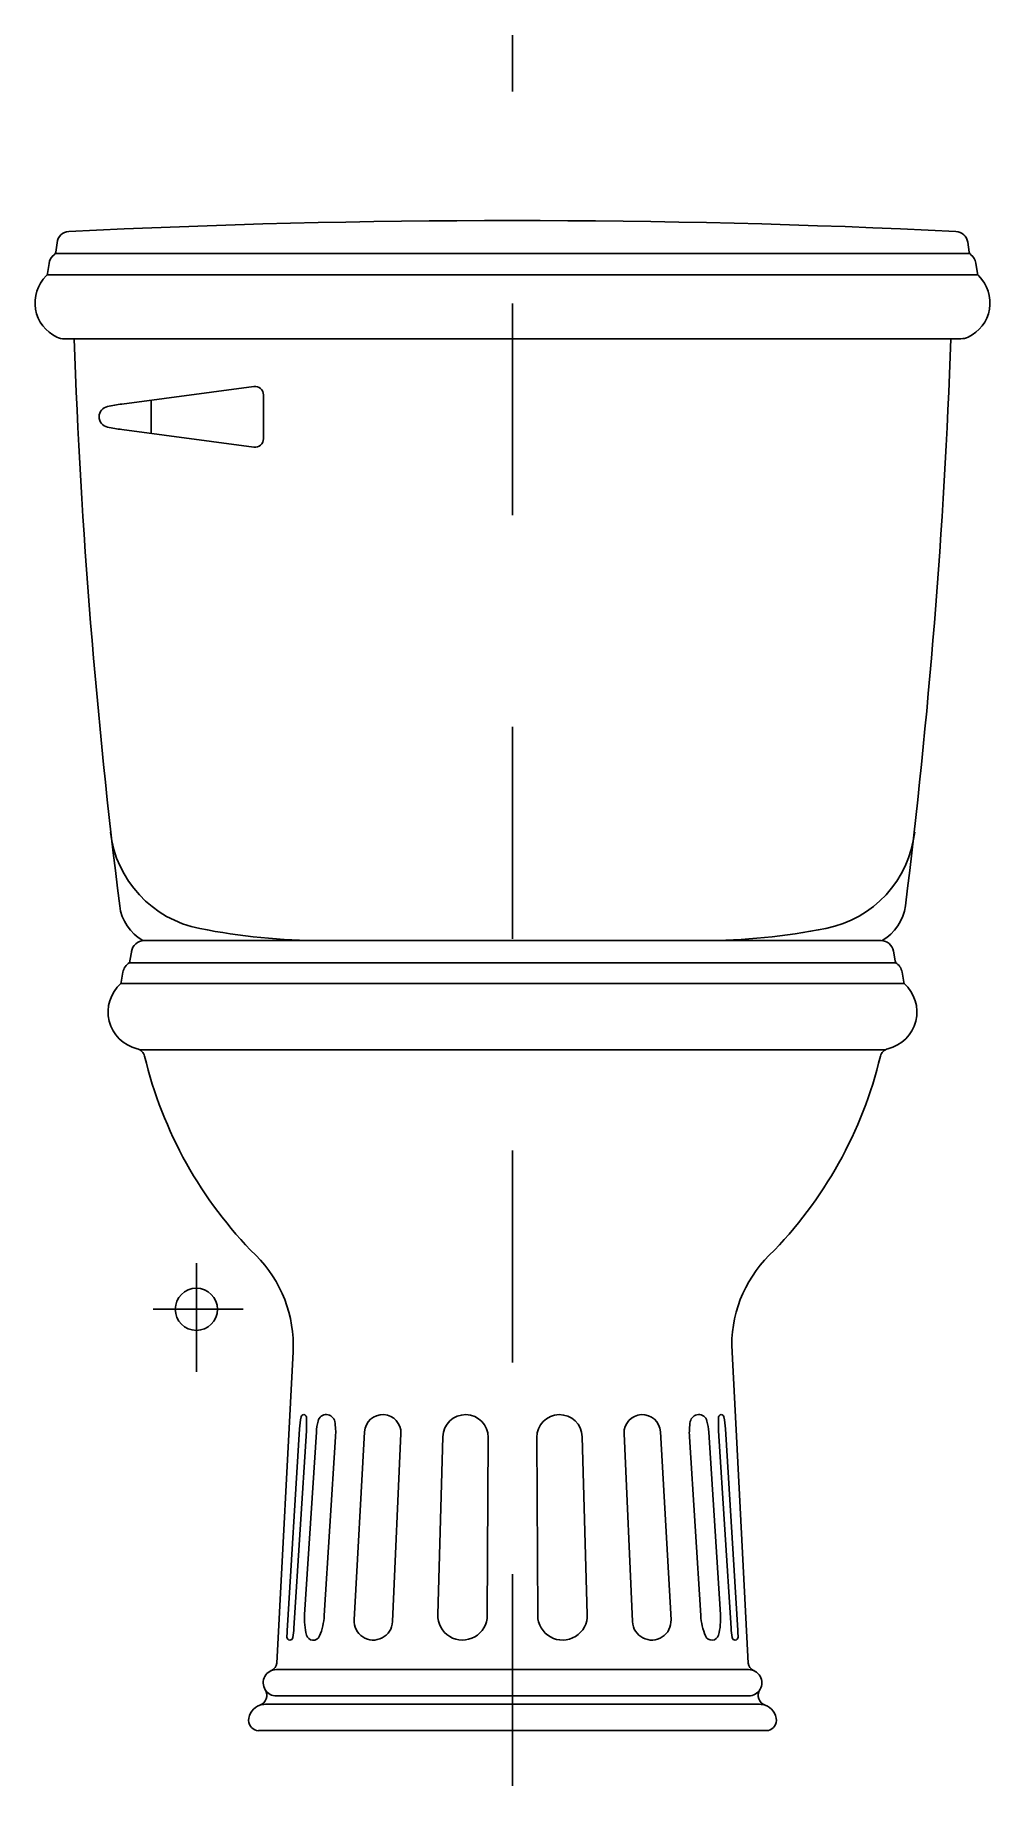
# Model space of a CAD drawing. Extents: x -689.691 to -689.24, y 617.9 to 618.727.
import ezdxf

# ---------------------------------------------------------------- set-up
doc = ezdxf.new("R2010")
doc.units = 0
doc.header["$LTSCALE"] = 0.278537
doc.header["$MEASUREMENT"] = 0
doc.linetypes.add('AXES', pattern=[0.54, 0.3, -0.08, 0.08, -0.08])
doc.linetypes.add('CONTINU', pattern=[0])
doc.layers.get('0').update_dxf_attribs({"linetype": 'CONTINUOUS'})
doc.layers.add('DECA_EIXOS', color=5, linetype='AXES')

msp = doc.modelspace()

# ---------------------------------------------------------------- linework, layer by layer
at = {"linetype": 'CONTINU'}
for p, q in [((-689.68151, 618.62349), (-689.24979, 618.62349)), ((-689.68125, 618.62421), (-689.68056, 618.62863)), ((-689.68532, 618.61348), (-689.24598, 618.61348)), ((-689.68512, 618.6141), (-689.6844, 618.61877)), ((-689.67711, 618.58329), (-689.25873, 618.58329)), ((-689.64011, 618.29913), (-689.29175, 618.29913)), ((-689.28587, 618.29419), (-689.28505, 618.28955)), ((-689.6464, 618.28867), (-689.2849, 618.28867)), ((-689.28179, 618.28417), (-689.28096, 618.2795)), ((-689.5771, 617.95496), (-689.3542, 617.95496)), ((-689.57712, 617.94253), (-689.3542, 617.94253)), ((-689.58549, 617.92612), (-689.3458, 617.92612))]:
    msp.add_line(p, q, dxfattribs=at)
at = {"linetype": 'CONTINUOUS'}
for p, q in [((-689.25078, 618.6289), (-689.25005, 618.62421)), ((-689.24617, 618.61408), (-689.24694, 618.61905)), ((-689.25873, 618.58329), (-689.25401, 618.58329))]:
    msp.add_line(p, q, dxfattribs=at)
at = {"linetype": 'CONTINU'}
for points in [[(-689.68072, 618.58406, 0.115352), (-689.67711, 618.58329)], [(-689.67257, 618.58329, 0.022122), (-689.65106, 618.3156)], [(-689.28023, 618.31562, 0.022122), (-689.25873, 618.58329)], [(-689.5832, 618.55682, 0.453562), (-689.5877, 618.56077)], [(-689.65678, 618.55132, 0.816503), (-689.65678, 618.54157)], [(-689.65003, 618.55246, 0.017207), (-689.65678, 618.55132)], [(-689.65678, 618.54157, 0.017207), (-689.65003, 618.54044)], [(-689.5877, 618.53213, 0.453592), (-689.5832, 618.53607)], [(-689.65546, 618.35039, 0.326195), (-689.6132, 618.30483)], [(-689.31771, 618.30491, 0.326195), (-689.27584, 618.35039)], [(-689.65106, 618.3156, 0.237029), (-689.64011, 618.29913)], [(-689.63955, 618.29915, 0.377013), (-689.64547, 618.29395)], [(-689.6132, 618.30483, 0.048881), (-689.55526, 618.29915)], [(-689.37603, 618.29915, 0.049215), (-689.31771, 618.30491)], [(-689.6464, 618.28867, 0.24271), (-689.64951, 618.28417)], [(-689.64705, 618.28827, 0.200231), (-689.64624, 618.28957)], [(-689.65045, 618.27884, 0.606191), (-689.64287, 618.24805)], [(-689.65093, 618.2784, 0.163958), (-689.65033, 618.2795)], [(-689.28843, 618.24805, 0.606191), (-689.28085, 618.27884)], [(-689.28096, 618.2795, 0.163008), (-689.28037, 618.2784)], [(-689.63927, 618.24461, 0.290669), (-689.64287, 618.24805)], [(-689.63927, 618.24461, 0.138321), (-689.58686, 618.15058)], [(-689.34444, 618.15058, 0.138321), (-689.29203, 618.24461)], [(-689.28843, 618.24805, 0.290374), (-689.29203, 618.24461)], [(-689.56924, 618.10503, 0.213901), (-689.58686, 618.15058)], [(-689.34444, 618.15058, 0.214571), (-689.36205, 618.10488)], [(-689.61486, 618.13501, 1), (-689.61486, 618.11512)], [(-689.61486, 618.11512, 1), (-689.61486, 618.13501)], [(-689.56543, 618.07429, 0.028878), (-689.56611, 618.06859)], [(-689.56294, 618.07416, 0.884635), (-689.56543, 618.07429)], [(-689.56292, 618.06766, 0.032718), (-689.56294, 618.07416)], [(-689.55743, 618.07231, 0.044537), (-689.55824, 618.06706)], [(-689.54956, 618.07201, 0.810151), (-689.55743, 618.07231)], [(-689.54916, 618.06489, 0.060015), (-689.54956, 618.07201)], [(-689.5183, 618.06636, 0.994165), (-689.53544, 618.06723)], [(-689.47709, 618.06454, 0.988436), (-689.49854, 618.06491)], [(-689.43275, 618.06491, 0.988436), (-689.45421, 618.06454)], [(-689.39585, 618.06723, 0.994158), (-689.41299, 618.06636)], [(-689.38174, 618.07201, 0.060015), (-689.38214, 618.06489)], [(-689.37387, 618.07232, 0.810159), (-689.38174, 618.07201)], [(-689.37306, 618.06706, 0.044669), (-689.37387, 618.07232)], [(-689.36836, 618.07416, 0.032685), (-689.36838, 618.06766)], [(-689.36587, 618.07431, 0.884649), (-689.36836, 618.07416)], [(-689.36519, 618.06859, 0.028955), (-689.36587, 618.07431)], [(-689.56382, 617.98097, 0.082588), (-689.56284, 617.97123)], [(-689.55673, 617.97083, 0.083115), (-689.5545, 617.98043)], [(-689.54046, 617.9785, 1.005862), (-689.52228, 617.97758)], [(-689.50096, 617.98093, 1.015165), (-689.47756, 617.98061)], [(-689.45374, 617.98053, 1.015718), (-689.43034, 617.98102)], [(-689.40902, 617.97758, 1.005861), (-689.39084, 617.9785)], [(-689.3768, 617.98043, 0.083115), (-689.37456, 617.97083)], [(-689.36846, 617.97122, 0.083172), (-689.36748, 617.98103)], [(-689.572, 617.97329, 0.015053), (-689.5721, 617.97029)], [(-689.5721, 617.97029, 0.937352), (-689.56931, 617.97008)], [(-689.56931, 617.97008, 0.022401), (-689.56882, 617.97451)], [(-689.56284, 617.97123, 0.720374), (-689.55673, 617.97083)], [(-689.37456, 617.97083, 0.714588), (-689.36846, 617.97122)], [(-689.36247, 617.97451, 0.022401), (-689.36199, 617.97008)], [(-689.36199, 617.97008, 0.931664), (-689.3592, 617.97029)], [(-689.3592, 617.97029, 0.015852), (-689.3593, 617.97345)], [(-689.35436, 617.95802, 0.294413), (-689.35186, 617.9545)], [(-689.3542, 617.94253, 1.000109), (-689.3542, 617.95496)], [(-689.34892, 617.94546, 0.484286), (-689.34641, 617.93811)], [(-689.34641, 617.93811, 0.08325), (-689.34901, 617.93855)], [(-689.34106, 617.93086, 0.308776), (-689.34641, 617.93811)], [(-689.3458, 617.92612, 0.388484), (-689.34106, 617.93086)]]:
    msp.add_lwpolyline(points, format="xyb", dxfattribs=at)
for points in [[(-689.65003, 618.55246), (-689.5877, 618.56077)], [(-689.5832, 618.53607), (-689.5832, 618.55682)], [(-689.63613, 618.53858), (-689.63613, 618.55431)], [(-689.65003, 618.54044), (-689.5877, 618.53213)], [(-689.64624, 618.28957), (-689.64537, 618.29449)], [(-689.65033, 618.2795), (-689.64951, 618.28417)], [(-689.65045, 618.27884), (-689.28085, 618.27884)], [(-689.64159, 618.24754), (-689.28971, 618.24754)], [(-689.57694, 617.95799), (-689.56924, 618.10503)], [(-689.36205, 618.10488), (-689.35436, 617.95802)], [(-689.572, 617.97329), (-689.56611, 618.06859)], [(-689.56882, 617.97451), (-689.56292, 618.06766)], [(-689.36838, 618.06766), (-689.36247, 617.97451)], [(-689.36519, 618.06859), (-689.3593, 617.97345)], [(-689.56382, 617.98097), (-689.55824, 618.06706)], [(-689.5545, 617.98043), (-689.54916, 618.06489)], [(-689.54046, 617.9785), (-689.53544, 618.06723)], [(-689.52228, 617.97758), (-689.5183, 618.06636)], [(-689.50096, 617.98093), (-689.49854, 618.06491)], [(-689.47756, 617.98061), (-689.47709, 618.06454)], [(-689.45421, 618.06454), (-689.45374, 617.98053)], [(-689.43275, 618.06491), (-689.43034, 617.98102)], [(-689.41299, 618.06636), (-689.40902, 617.97758)], [(-689.39585, 618.06723), (-689.39084, 617.9785)], [(-689.38214, 618.06489), (-689.3768, 617.98043)], [(-689.37306, 618.06706), (-689.36748, 617.98103)], [(-689.58229, 617.93855), (-689.34901, 617.93855)]]:
    msp.add_lwpolyline(points, dxfattribs=at)
at = {"linetype": 'CONTINUOUS'}
for centre, radius, start, end in [((-689.46565, 614.4091), 4.23003, 87.16424, 92.83798), ((-689.2582, 618.60025), 0.0179, 295.2253, 45.27793), ((-689.24421, 618.61439), 0.00199, 188.79936, 225.35951), ((-689.25401, 618.59139), 0.0081, 269.99472, 295.14368), ((-689.28309, 618.28989), 0.00199, 190.00112, 234.56803), ((-689.28771, 618.28341), 0.00597, 7.36914, 61.93474), ((-689.58662, 617.9428), 0.005, 289.62354, 31.62244), ((-689.57712, 617.94873), 0.0062, 214.00715, 270)]:
    msp.add_arc(centre, radius, start, end, dxfattribs=at)
at = {"linetype": 'CONTINU'}
for centre, radius, start, end in [((-689.6748, 618.62817), 0.00578, 92.79168, 175.42387), ((-689.25667, 618.62799), 0.00597, 8.80544, 87.16425), ((-689.67846, 618.61813), 0.00597, 126.62816, 173.83008), ((-689.68321, 618.62451), 0.00199, 306.62816, 351.19928), ((-689.24808, 618.62451), 0.00199, 188.80544, 233.30224), ((-689.25284, 618.61813), 0.00597, 8.79936, 53.30224), ((-689.67313, 618.60025), 0.01788, 134.64136, 244.87826), ((-689.68709, 618.61439), 0.00199, 314.64394, 351.82703), ((-689.30211, 618.31826), 0.02203, 299.70695, 353.1011), ((-689.29175, 618.29316), 0.00597, 10.00112, 89.99996), ((-689.5771, 617.94874), 0.00622, 89.68234, 212.26895), ((-689.58092, 617.9582), 0.00398, 291.97183, 357.00268), ((-689.58225, 617.93056), 0.00799, 109.20583, 177.84225), ((-689.58229, 617.93059), 0.00796, 90, 109.03565), ((-689.58527, 617.93108), 0.00497, 182.53706, 267.44652)]:
    msp.add_arc(centre, radius, start, end, dxfattribs=at)
at = {"layer": 'DECA_EIXOS'}
for points in [[(-689.46565, 617.9), (-689.46565, 618.7267)], [(-689.61486, 618.09558), (-689.61486, 618.14682)], [(-689.63523, 618.12507), (-689.59272, 618.12507)]]:
    msp.add_lwpolyline(points, dxfattribs=at)

doc.saveas('drawing.dxf')
